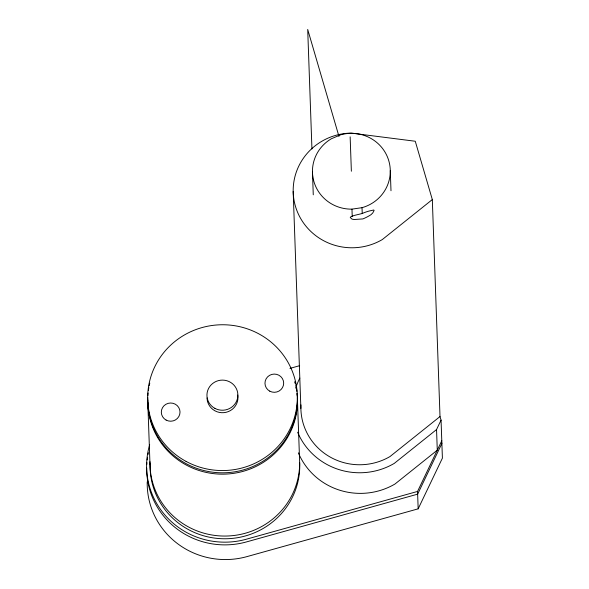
<?xml version="1.0" encoding="UTF-8"?>
<svg xmlns="http://www.w3.org/2000/svg" width="589" height="589" viewBox="0 0 589 589"><rect width="100%" height="100%" fill="white"/><g stroke="black" fill="none" stroke-linecap="round" stroke-linejoin="round"><path stroke-width="0.88" d="M297.629 432.216A67.094 65.35 -2 0 0 394.247 463.403L436.545 429.558L441.058 420.126L440.012 416.556L432.319 199.575L415.267 141.25L351.14 133.092A58.878 57.347 -2 0 0 295.428 206.238A58.878 57.347 -2 0 0 382.276 239.59L432.319 199.575M147.213 481.883A78.337 76.298 -2 0 0 246.975 556.605L418.168 508.837L417.549 491.44L441.794 440.756M418.168 508.837L442.405 458.146L441.058 420.126M440.012 416.556L389.97 456.571A58.878 57.347 -2 0 1 329.538 456.689A58.878 57.347 -2 0 1 300.935 404.893M362.228 213.498L362.706 213.277A12.634 2.665 -24 0 1 370.901 210.648L373.743 209.993L374.125 210.442L372.763 212.953L371.041 214.646A12.634 2.665 -24 0 1 362.905 218.924L354.114 219.506L352.097 219.152L350.249 217.54L350.683 216.862L353.974 215.515L362.228 213.498L362.021 207.674A38.918 37.91 -2 0 0 388.799 160.79A38.918 37.91 -2 0 0 340.714 134.793L331.393 138.739A38.918 37.91 -2 0 0 313.937 181.677A38.918 37.91 -2 0 0 351.972 209.139L362.021 207.674M289.95 368.39L299.654 365.681M417.549 491.44L246.357 539.215A78.337 76.298 -2 0 1 169.404 519.8A78.337 76.298 -2 0 1 149.672 444.791M441.375 441.721L441.89 443.465L417.645 494.156L246.452 541.924A78.337 76.298 -2 0 1 146.683 468.1M338.969 136.412L307.701 29.45L311.942 148.973M436.545 429.558L437.281 450.187L394.976 484.018A67.094 65.35 -2 0 1 298.358 452.838M390.279 170.574L390.993 190.748M350.146 136.839L351.368 171.237M351.972 209.139L352.222 216.288M312.457 171.892L313.267 194.819M293.182 191.432L300.883 408.405M297.452 400.005L299.646 461.894A74.84 72.896 -2 0 1 224.586 536.056A74.84 72.896 -2 0 1 149.996 461.717M147.795 402.53L149.989 464.419M295.678 388.144A67.094 65.35 -2 0 1 299.838 378.094M146.801 464.478A78.337 76.298 -2 0 1 146.926 462.659M147.198 459.935A78.337 76.298 -2 0 1 147.574 457.219M148.045 454.524A78.337 76.298 -2 0 1 148.413 452.75M237.735 395.035A15.469 15.064 -2 0 1 223.945 412.653A15.469 15.064 -2 0 1 207.033 397.914M299.698 462.799A74.84 72.896 -2 0 1 225.145 538.766A74.84 72.896 -2 0 1 150.121 463.521M297.114 393.224A74.84 72.896 -2 0 1 224.667 472.783A74.84 72.896 -2 0 1 147.78 397.56M147.868 395.749A74.84 72.896 -2 0 1 148.082 393.018M148.406 390.293A74.84 72.896 -2 0 1 148.84 387.584M149.179 385.795A74.84 72.896 -2 0 1 149.775 383.144M295.037 381.562A74.84 72.896 -2 0 1 295.487 383.321M295.884 385.103A74.84 72.896 -2 0 1 296.922 391.405M297.401 398.201A74.84 72.896 -2 0 1 223.319 474.16A74.84 72.896 -2 0 1 147.802 399.828M294.853 382.047A74.84 72.896 -2 0 1 295.317 383.8M297.07 393.673A74.84 72.896 -2 0 1 297.239 395.484M269.769 391.162A9.358 9.115 -2 0 0 283.677 383.034A9.358 9.115 -2 0 0 269.519 375.377A9.358 9.115 -2 0 0 269.769 391.162M214.882 408.346A15.469 15.064 -2 0 0 237.875 394.91A15.469 15.064 -2 0 0 214.47 382.254A15.469 15.064 -2 0 0 214.882 408.346M186.087 461.408A74.84 72.896 -2 0 0 297.327 396.39A74.84 72.896 -2 0 0 184.077 335.163A74.84 72.896 -2 0 0 186.087 461.408M166.12 420.082A9.358 9.115 -2 0 0 180.02 411.961A9.358 9.115 -2 0 0 165.87 404.304A9.358 9.115 -2 0 0 166.12 420.082"/></g></svg>
